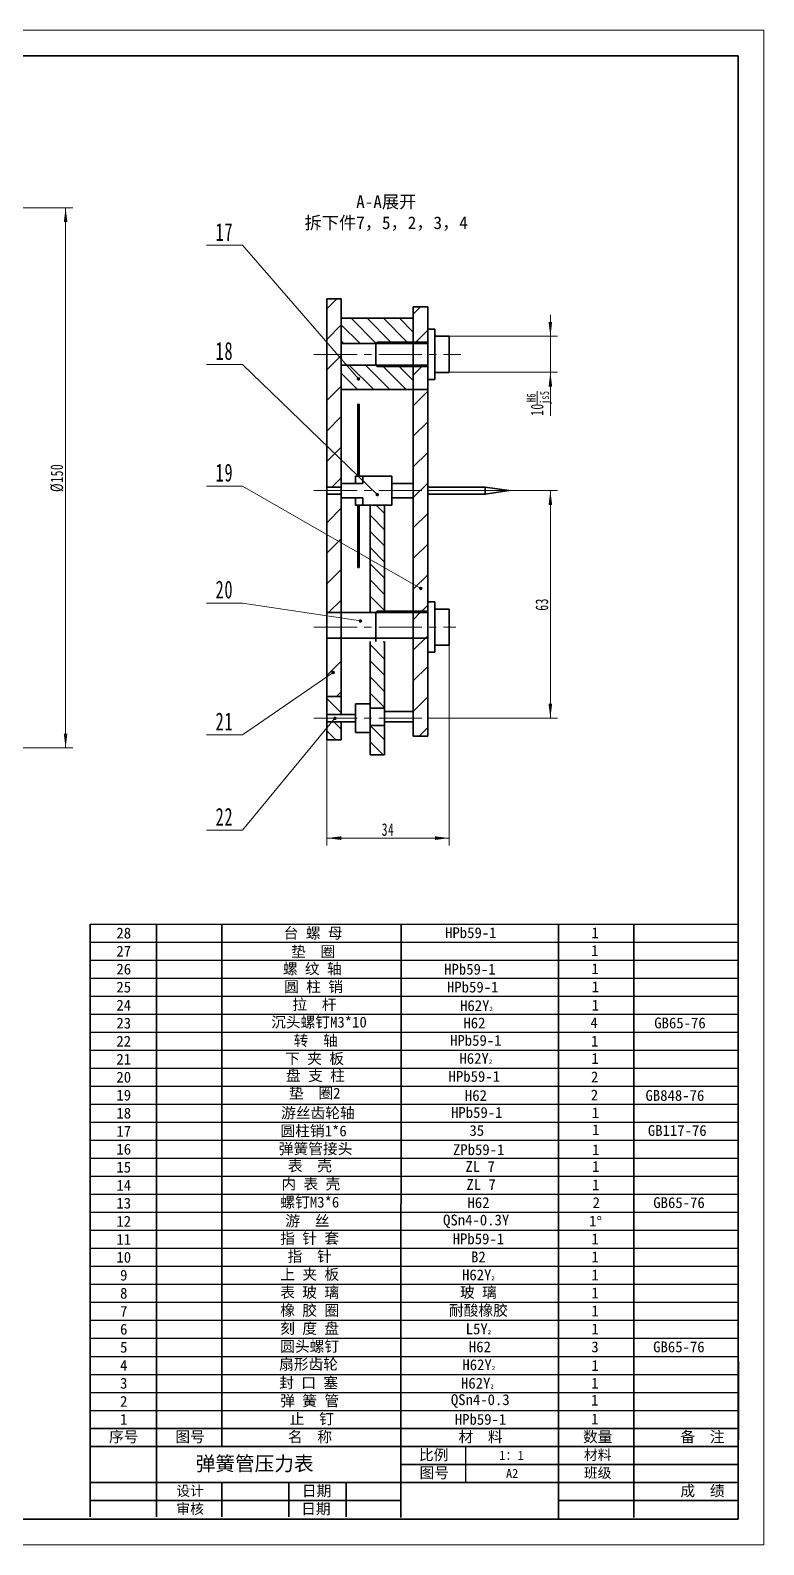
# Paper-space layout 'Gb A2 标题栏' of a CAD drawing. Header units: millimetres. Extents: x 41 to 1080, y 26 to 448.
# Drawn here: x 432.3 to 635.9, y 27.2 to 447.7 of the extents above; entities that cross this region are included whole.
import ezdxf

# ---------------------------------------------------------------- set-up
doc = ezdxf.new("R2010")
doc.units = ezdxf.units.MM
doc.linetypes.add('点画线', pattern=[18, 12, -2, 2, -2])
doc.layers.get('0').update_dxf_attribs({"lineweight": 18})
for name, color, linetype, lineweight in [('2细线层', 3, 'Continuous', 25), ('EB0', 7, 'Continuous', 35), ('中心线层', 1, '点画线', 18), ('剖面线层', 4, 'Continuous', 18), ('尺寸线层', 3, 'Continuous', 18), ('文字', 1, 'Continuous', 18), ('粗实线层', 7, 'Continuous', 35), ('细实线层', 7, 'Continuous', 18)]:
    doc.layers.add(name, color=color, linetype=linetype, lineweight=lineweight)
doc.styles.add('工程字', font='')
doc.styles.add('标准', font='', dxfattribs={"width": 0.667})
doc.styles.get('工程字').set_extended_font_data('宋体')
doc.styles.get('标准').set_extended_font_data('宋体')
doc.dimstyles.new('标准', dxfattribs={"dimtxt": 3.5, "dimasz": 4, "dimexe": 2, "dimexo": 0, "dimtad": 1, "dimdsep": 46, "dimtxsty": '标准', "dimblk": '_CAXARROW', "dimcen": 0, "dimdle": 6, "dimazin": 2, "dimtfac": 0.707107, "dimtdec": 3, "dimtmove": 2, "dimatfit": 3, "dimfxl": 1, "dimfrac": 2, "dimtolj": 1, "dimarcsym": 1})
pattern_1 = [(135, (0, 0), (-2.245064, -2.245064), [])]
pattern_2 = [(45, (0, 0), (-4.24264, 4.24264), [])]

# ---------------------------------------------------------------- blocks, each defined once
blk = doc.blocks.new('6')
for p, q in [((-371.16, 237.22), (223.45, 237.22)), ((223.45, 237.22), (223.45, -183.26)), ((223.45, -183.26), (-371.16, -183.26))]:
    blk.add_line(p, q)
at = {"layer": 'EB0'}
for p, q in [((-349.92, 230.14), (216.37, 230.14)), ((216.37, 230.14), (216.37, -176.18)), ((216.41, -132.3), (216.38, -176.17)), ((216.37, -176.18), (-349.92, -176.18))]:
    blk.add_line(p, q, dxfattribs=at)
at = {"layer": '粗实线层'}
blk.add_line((36.38, -176.17), (216.38, -176.17), dxfattribs=at)
blk = doc.blocks.new('*X22')
at = {"layer": '细实线层', "lineweight": 18}
h = blk.add_hatch(color=0, dxfattribs=at)
edge = h.paths.add_edge_path(flags=0)
edge.add_arc((0, 0), 0.5, 0, 360)
at = {"layer": '细实线层', "color": 0}
for p, q in [((-32.22, 37.1), (-42.22, 37.1)), ((0, 0), (-32.22, 37.1))]:
    blk.add_line(p, q, dxfattribs=at)
at = {"layer": '细实线层', "color": 0, "lineweight": 18, "insert": (-37.22, 38.3), "char_height": 4.972, "width": 17.6, "attachment_point": 8, "line_spacing_factor": 1.15057, "style": '标准'}
blk.add_mtext('\\T1.1;17', dxfattribs=at)
blk = doc.blocks.new('*X23')
at = {"layer": '细实线层', "lineweight": 18}
h = blk.add_hatch(color=0, dxfattribs=at)
edge = h.paths.add_edge_path(flags=0)
edge.add_arc((0, 0), 0.5, 0, 360)
at = {"layer": '细实线层', "color": 0}
for p, q in [((-37.43, 36.13), (-47.43, 36.13)), ((0, 0), (-37.43, 36.13))]:
    blk.add_line(p, q, dxfattribs=at)
at = {"layer": '细实线层', "color": 0, "lineweight": 18, "insert": (-42.43, 37.33), "char_height": 4.972, "width": 17.6, "attachment_point": 8, "line_spacing_factor": 1.15057, "style": '标准'}
blk.add_mtext('\\T1.1;18', dxfattribs=at)
blk = doc.blocks.new('*X24')
at = {"layer": '细实线层', "lineweight": 18}
h = blk.add_hatch(color=0, dxfattribs=at)
edge = h.paths.add_edge_path(flags=0)
edge.add_arc((0, 0), 0.5, 0, 360)
at = {"layer": '细实线层', "color": 0}
for p, q in [((-49.51, 28.39), (-59.51, 28.39)), ((0, 0), (-49.51, 28.39))]:
    blk.add_line(p, q, dxfattribs=at)
at = {"layer": '细实线层', "color": 0, "lineweight": 18, "insert": (-54.51, 29.59), "char_height": 4.972, "width": 17.6, "attachment_point": 8, "line_spacing_factor": 1.15057, "style": '标准'}
blk.add_mtext('\\T1.1;19', dxfattribs=at)
blk = doc.blocks.new('*X25')
at = {"layer": '细实线层', "lineweight": 18}
h = blk.add_hatch(color=0, dxfattribs=at)
edge = h.paths.add_edge_path(flags=0)
edge.add_arc((0, 0), 0.5, 0, 360)
at = {"layer": '细实线层', "color": 0}
for p, q in [((-32.77, 4.99), (-42.77, 4.99)), ((0, 0), (-32.77, 4.99))]:
    blk.add_line(p, q, dxfattribs=at)
at = {"layer": '细实线层', "color": 0, "lineweight": 18, "insert": (-37.77, 6.19), "char_height": 4.944, "width": 17.6, "attachment_point": 8, "line_spacing_factor": 1.15057, "style": '标准'}
blk.add_mtext('\\T1.1;20', dxfattribs=at)
blk = doc.blocks.new('*X26')
at = {"layer": '细实线层', "lineweight": 18}
h = blk.add_hatch(color=0, dxfattribs=at)
edge = h.paths.add_edge_path(flags=0)
edge.add_arc((0, 0), 0.5, 0, 360)
at = {"layer": '细实线层', "color": 0}
for p, q in [((0, 0), (-25.18, -17.27)), ((-25.18, -17.27), (-35.18, -17.27))]:
    blk.add_line(p, q, dxfattribs=at)
at = {"layer": '细实线层', "color": 0, "lineweight": 18, "insert": (-30.18, -16.07), "char_height": 4.972, "width": 17.6, "attachment_point": 8, "line_spacing_factor": 1.15057, "style": '标准'}
blk.add_mtext('\\T1.1;21', dxfattribs=at)
blk = doc.blocks.new('*X27')
at = {"layer": '细实线层', "lineweight": 18}
h = blk.add_hatch(color=0, dxfattribs=at)
edge = h.paths.add_edge_path(flags=0)
edge.add_arc((0, 0), 0.5, 0, 360)
at = {"layer": '细实线层', "color": 0}
for p, q in [((0, 0), (-25.66, -31.01)), ((-25.66, -31.01), (-35.66, -31.01))]:
    blk.add_line(p, q, dxfattribs=at)
at = {"layer": '细实线层', "color": 0, "lineweight": 18, "insert": (-30.66, -29.81), "char_height": 4.944, "width": 17.6, "attachment_point": 8, "line_spacing_factor": 1.15057, "style": '标准'}
blk.add_mtext('\\T1.1;22', dxfattribs=at)
blk = doc.blocks.new('*X36')
at = {"layer": '尺寸线层'}
for points in [[(442.06, 398.43), (442.56, 394.43), (441.56, 394.43)], [(442.06, 248.43), (442.56, 252.43), (441.56, 252.43)]]:
    blk.add_hatch(color=0, dxfattribs=at).paths.add_polyline_path(points, flags=0)
at = {"layer": '尺寸线层', "color": 0}
for p, q in [((382.28, 398.43), (444.06, 398.43)), ((442.06, 398.43), (442.06, 248.43)), ((382.28, 248.43), (444.06, 248.43))]:
    blk.add_line(p, q, dxfattribs=at)
at = {"layer": '尺寸线层', "color": 0, "insert": (439.69, 323.43), "char_height": 3.5, "width": 14.7739, "attachment_point": 5, "rotation": 90, "line_spacing_factor": 1.15057, "style": '标准'}
blk.add_mtext('\\T1.1;%%C150', dxfattribs=at)
blk = doc.blocks.new('_CAXARROW')
blk.add_hatch(color=0).paths.add_polyline_path([(0, 0), (-1, 0.125), (-1, -0.125)], flags=0)
blk = doc.blocks.new('*X41')
at = {"layer": '尺寸线层', "color": 0}
blk.add_line((573, 343.93), (573, 347.49), dxfattribs=at)
at = {"layer": '尺寸线层', "color": 0, "char_height": 3.5, "attachment_point": 1, "rotation": 90, "line_spacing_factor": 1.15057, "style": '标准'}
for s, insert, width in [('\\T1.1;{\\H0.707107x;H6}', (570.11, 344.49), 14.2536), ('\\T1.1;{\\H0.707107x;js5}', (573.84, 343.93), 14.2536), ('\\T1.1;10', (571.25, 340.64), 27.4311)]:
    blk.add_mtext(s, dxfattribs=dict(at, insert=insert, width=width))
blk = doc.blocks.new('*X40')
at = {"layer": '尺寸线层'}
for points in [[(576.69, 362.73), (577.19, 366.73), (576.19, 366.73)], [(576.69, 352.73), (577.19, 348.73), (576.19, 348.73)]]:
    blk.add_hatch(color=0, dxfattribs=at).paths.add_polyline_path(points, flags=0)
at = {"layer": '尺寸线层', "color": 0}
for p, q in [((576.69, 368.73), (576.69, 340.64)), ((548.62, 362.73), (578.69, 362.73)), ((548.62, 352.73), (578.69, 352.73))]:
    blk.add_line(p, q, dxfattribs=at)
blk.add_blockref('*X41', (0, 0), dxfattribs=at)
blk = doc.blocks.new('*X42')
at = {"layer": '尺寸线层'}
for points in [[(576.69, 319.88), (576.19, 315.88), (577.19, 315.88)], [(576.69, 256.71), (576.19, 260.71), (577.19, 260.71)]]:
    blk.add_hatch(color=0, dxfattribs=at).paths.add_polyline_path(points, flags=0)
at = {"layer": '尺寸线层', "color": 0}
for p, q in [((542.62, 319.88), (578.69, 319.88)), ((576.69, 256.71), (576.69, 319.88)), ((542.62, 256.71), (578.69, 256.71))]:
    blk.add_line(p, q, dxfattribs=at)
at = {"layer": '尺寸线层', "color": 0, "insert": (574.34, 288.3), "char_height": 3.5, "width": 7, "attachment_point": 5, "rotation": 90, "line_spacing_factor": 1.15057, "style": '标准'}
blk.add_mtext('\\T1.1;63', dxfattribs=at)
blk = doc.blocks.new('*X43')
at = {"layer": '尺寸线层'}
for points in [[(514.62, 223.4), (518.62, 223.9), (518.62, 222.9)], [(548.62, 223.4), (544.62, 223.9), (544.62, 222.9)]]:
    blk.add_hatch(color=0, dxfattribs=at).paths.add_polyline_path(points, flags=0)
at = {"layer": '尺寸线层', "color": 0}
for p, q in [((548.62, 277.01), (548.62, 221.4)), ((514.62, 250.71), (514.62, 221.4)), ((514.62, 223.4), (548.62, 223.4))]:
    blk.add_line(p, q, dxfattribs=at)
at = {"layer": '尺寸线层', "color": 0, "insert": (531.62, 225.76), "char_height": 3.5, "width": 7, "attachment_point": 5, "line_spacing_factor": 1.15057, "style": '标准'}
blk.add_mtext('\\T1.1;34', dxfattribs=at)

psp = doc.layouts.new('Gb A2 标题栏')

# ---------------------------------------------------------------- hatches: boundary and pattern name
at = {"lineweight": -2}
h = psp.add_hatch(dxfattribs=at)
h.set_pattern_fill('ANSI31', color=4, style=0, pattern_type=0)
h.set_pattern_definition(pattern_1)
h.paths.add_polyline_path([(518.616, 367.726), (518.616, 360.726), (528.216, 360.726), (528.616, 361.126), (538.616, 361.126), (538.616, 361.954), (538.616, 367.726)], flags=0)
h.paths.add_polyline_path([(538.616, 347.954), (538.616, 354.326), (528.616, 354.326), (528.216, 354.726), (518.616, 354.726), (518.616, 347.954)], flags=0)
h = psp.add_hatch(dxfattribs=at)
h.set_pattern_fill('ANSI31', color=4, style=0, pattern_type=0)
h.set_pattern_definition(pattern_1)
h.paths.add_polyline_path([(518.616, 255.714), (514.616, 255.714), (514.616, 250.714), (518.616, 250.714)], flags=0)
h.paths.add_polyline_path([(518.616, 262.714), (514.616, 262.714), (514.616, 257.714), (518.616, 257.714)], flags=0)
h.paths.add_polyline_path([(530.616, 315.882), (526.616, 315.882), (526.616, 286.007), (530.616, 286.007)], flags=0)
h.paths.add_polyline_path([(530.616, 278.007), (526.616, 278.007), (526.616, 274.882), (530.616, 274.882)], flags=0)
h.paths.add_polyline_path([(526.616, 259.526), (530.616, 259.526), (530.616, 274.882), (526.616, 274.882)], flags=0)
h = psp.add_hatch(dxfattribs=at)
h.set_pattern_fill('ANSI31', color=4, style=0, pattern_type=0)
h.set_pattern_definition(pattern_1)
h.paths.add_polyline_path([(530.616, 254.714), (526.616, 254.714), (526.616, 246.526), (530.616, 246.526)], flags=0)
at = {"layer": '剖面线层', "lineweight": -2}
h = psp.add_hatch(dxfattribs=at)
h.set_pattern_fill('无图案', color=4, scale=6, angle=45, style=0, pattern_type=0)
h.set_pattern_definition(pattern_2)
h.paths.add_polyline_path([(518.616, 373.115), (514.616, 373.115), (514.616, 357.726), (518.616, 357.726), (518.616, 360.726)], flags=0)
h.paths.add_polyline_path([(518.616, 357.726), (514.616, 357.726), (514.616, 320.882), (518.616, 320.882), (518.616, 321.882)], flags=0)
h.paths.add_polyline_path([(518.616, 318.882), (514.616, 318.882), (514.616, 286.007), (518.616, 286.007)], flags=0)
h.paths.add_polyline_path([(518.616, 274.882), (514.616, 274.882), (514.616, 262.714), (518.616, 262.714)], flags=0)
h = psp.add_hatch(dxfattribs=at)
h.set_pattern_fill('无图案', color=4, scale=6, angle=45, style=0, pattern_type=0)
h.set_pattern_definition(pattern_2)
h.paths.add_polyline_path([(538.616, 361.954), (538.616, 361.126), (542.616, 361.126), (542.616, 364.726), (542.616, 370.926), (538.616, 370.926)], flags=0)
h.paths.add_polyline_path([(538.616, 347.954), (542.616, 347.954), (542.616, 354.326), (538.616, 354.326)], flags=0)
h = psp.add_hatch(dxfattribs=at)
h.set_pattern_fill('无图案', color=4, scale=6, angle=45, style=0, pattern_type=0)
h.set_pattern_definition(pattern_2)
h.paths.add_polyline_path([(542.616, 347.954), (538.616, 347.954), (538.616, 319.882), (542.616, 319.882), (542.616, 331.714)], flags=0)
h.paths.add_polyline_path([(542.616, 282.007), (538.616, 282.007), (538.616, 274.882), (542.616, 274.882)], flags=0)
h.paths.add_polyline_path([(542.616, 274.882), (538.616, 274.882), (538.616, 256.714), (542.616, 256.714)], flags=0)
h.paths.add_polyline_path([(542.616, 256.714), (538.616, 256.714), (538.616, 251.714), (542.616, 251.714)], flags=0)
h.paths.add_polyline_path([(542.616, 286.007), (538.616, 286.007), (538.616, 282.007), (542.616, 282.007)], flags=0)
h.paths.add_polyline_path([(538.616, 286.407), (542.616, 286.407), (542.616, 319.882), (538.616, 319.882)], flags=0)

# ---------------------------------------------------------------- linework, layer by layer
at = {"lineweight": 35}
for p, q in [((514.616, 250.714), (514.616, 373.115)), ((514.616, 373.115), (518.616, 373.115)), ((518.616, 262.714), (518.616, 373.115)), ((542.616, 370.926), (538.616, 370.926)), ((538.616, 370.926), (538.616, 361.954)), ((542.616, 361.954), (542.616, 370.926)), ((518.616, 367.726), (538.616, 367.726)), ((538.616, 361.954), (538.616, 361.126)), ((542.616, 357.726), (542.616, 364.726)), ((542.616, 364.726), (544.616, 364.726)), ((542.616, 347.954), (542.616, 361.954)), ((544.616, 364.726), (544.616, 362.726)), ((544.616, 362.726), (548.616, 362.726)), ((544.616, 362.726), (544.616, 352.726)), ((548.616, 362.726), (548.616, 352.726)), ((538.616, 360.726), (518.616, 360.726)), ((518.616, 360.726), (518.616, 354.726)), ((528.216, 360.726), (528.616, 361.126)), ((528.616, 360.726), (528.216, 360.726)), ((528.216, 360.726), (528.216, 354.726)), ((538.616, 361.126), (528.616, 361.126)), ((538.616, 361.126), (542.616, 361.126)), ((538.616, 360.726), (538.616, 354.726)), ((538.616, 357.726), (538.616, 360.726)), ((538.616, 360.726), (542.616, 360.726)), ((518.616, 354.726), (538.616, 354.726)), ((528.616, 354.726), (528.216, 354.726)), ((528.216, 354.726), (528.616, 354.326)), ((542.616, 354.326), (528.616, 354.326)), ((538.616, 354.726), (542.616, 354.726)), ((538.616, 354.326), (538.616, 347.954)), ((542.616, 354.726), (542.616, 354.326)), ((544.616, 350.726), (542.616, 350.726)), ((548.616, 352.726), (544.616, 352.726)), ((544.616, 352.726), (544.616, 350.726)), ((518.616, 343.954), (518.616, 347.954)), ((518.616, 347.954), (538.616, 347.954)), ((523.616, 347.954), (523.216, 347.954)), ((530.616, 347.954), (526.616, 347.954)), ((528.616, 347.954), (528.216, 347.954)), ((542.616, 347.954), (538.616, 347.954)), ((538.616, 347.954), (538.616, 347.554)), ((538.616, 347.554), (538.616, 286.407)), ((542.616, 331.714), (542.616, 347.954)), ((523.216, 323.882), (523.216, 343.954)), ((523.616, 323.882), (523.616, 343.954)), ((542.616, 286.407), (542.616, 331.714)), ((524.616, 323.882), (522.616, 323.882)), ((522.616, 323.882), (522.616, 321.882)), ((522.616, 323.882), (523.216, 323.882)), ((523.216, 323.882), (523.616, 323.882)), ((524.616, 321.882), (524.616, 323.882)), ((524.616, 323.882), (532.616, 323.882)), ((532.616, 323.882), (532.616, 319.882)), ((518.616, 320.882), (514.616, 320.882)), ((518.616, 320.882), (518.616, 321.882)), ((518.616, 321.882), (524.616, 321.882)), ((518.616, 319.882), (518.616, 320.882)), ((532.616, 321.882), (538.616, 321.882)), ((532.616, 319.882), (532.616, 315.882)), ((538.616, 321.882), (538.616, 317.882)), ((542.616, 320.882), (558.616, 320.882)), ((558.616, 320.882), (558.616, 318.882)), ((558.616, 320.882), (565.216, 319.882)), ((565.216, 319.882), (558.616, 318.882)), ((514.616, 318.882), (518.616, 318.882)), ((524.616, 317.882), (518.616, 317.882)), ((522.616, 317.882), (522.616, 315.882)), ((522.616, 315.882), (524.616, 315.882)), ((522.616, 315.882), (523.216, 315.882)), ((523.216, 315.882), (523.216, 298.526)), ((523.616, 298.526), (523.616, 315.882)), ((524.616, 315.882), (524.616, 317.882)), ((532.616, 315.882), (524.616, 315.882)), ((526.616, 315.882), (526.616, 286.007)), ((530.616, 286.007), (530.616, 315.882)), ((538.616, 317.882), (532.616, 317.882)), ((542.616, 318.882), (558.616, 318.882)), ((523.216, 298.526), (523.616, 298.526)), ((518.616, 286.007), (514.616, 286.007)), ((518.616, 282.007), (518.616, 286.007)), ((518.616, 286.007), (538.616, 286.007)), ((528.216, 286.007), (528.616, 286.407)), ((528.616, 286.007), (528.216, 286.007)), ((528.216, 286.007), (528.216, 278.007)), ((538.616, 286.407), (528.616, 286.407)), ((538.616, 286.407), (542.616, 286.407)), ((538.616, 286.407), (538.616, 277.607)), ((538.616, 286.007), (542.616, 286.007)), ((542.616, 286.407), (542.616, 289.007)), ((542.616, 289.007), (544.616, 289.007)), ((542.616, 286.407), (542.616, 286.007)), ((542.616, 251.714), (542.616, 286.007)), ((542.616, 282.007), (542.616, 286.007)), ((544.616, 289.007), (544.616, 287.007)), ((544.616, 287.007), (548.616, 287.007)), ((544.616, 287.007), (544.616, 277.007)), ((548.616, 287.007), (548.616, 277.007)), ((518.616, 274.882), (518.616, 281.882)), ((518.616, 278.882), (514.616, 278.882)), ((518.616, 274.882), (518.616, 278.882)), ((518.616, 278.882), (542.616, 278.882)), ((526.616, 278.007), (526.616, 246.526)), ((530.616, 246.526), (530.616, 278.007)), ((538.616, 277.607), (538.616, 251.714)), ((544.616, 275.007), (542.616, 275.007)), ((548.616, 277.007), (544.616, 277.007)), ((544.616, 277.007), (544.616, 275.007)), ((518.616, 262.714), (514.616, 262.714)), ((518.616, 257.714), (518.616, 262.714)), ((526.616, 260.714), (522.616, 260.714)), ((522.616, 260.714), (522.616, 257.714)), ((526.616, 252.714), (526.616, 260.714)), ((518.616, 257.714), (514.616, 257.714)), ((522.616, 257.714), (518.616, 257.714)), ((522.616, 257.714), (522.616, 255.714)), ((530.616, 259.526), (526.616, 259.526)), ((530.616, 258.526), (530.616, 259.526)), ((530.616, 258.526), (538.616, 258.526)), ((530.616, 256.714), (530.616, 255.714)), ((518.616, 255.714), (514.616, 255.714)), ((518.616, 250.714), (518.616, 255.714)), ((518.616, 255.714), (522.616, 255.714)), ((522.616, 255.714), (522.616, 252.714)), ((522.616, 252.714), (526.616, 252.714)), ((530.616, 254.714), (526.616, 254.714)), ((530.616, 255.714), (538.616, 255.714)), ((530.616, 255.714), (530.616, 254.714)), ((538.616, 255.714), (538.616, 251.714)), ((514.616, 250.714), (518.616, 250.714)), ((538.616, 251.714), (542.616, 251.714)), ((526.616, 246.526), (530.616, 246.526))]:
    psp.add_line(p, q, dxfattribs=at)
at = {"layer": '2细线层'}
for p, q in [((448.918, 199.524), (628.918, 199.524)), ((448.918, 194.524), (628.918, 194.524)), ((448.918, 189.524), (628.918, 189.524)), ((448.918, 184.524), (628.918, 184.524)), ((448.918, 179.524), (628.918, 179.524)), ((448.918, 174.524), (628.918, 174.524)), ((448.918, 169.524), (628.918, 169.524)), ((448.918, 164.524), (628.918, 164.524)), ((448.918, 159.524), (628.918, 159.524)), ((448.918, 154.524), (628.918, 154.524)), ((448.918, 149.524), (628.918, 149.524)), ((448.918, 144.524), (628.918, 144.524)), ((448.918, 139.524), (628.918, 139.524)), ((448.918, 134.524), (628.918, 134.524)), ((448.918, 129.524), (628.918, 129.524)), ((448.918, 124.524), (628.938, 124.524)), ((448.918, 119.524), (628.938, 119.524)), ((448.918, 114.524), (628.938, 114.524)), ((448.918, 109.524), (628.938, 109.524)), ((448.918, 104.524), (628.938, 104.524)), ((448.918, 99.524), (628.938, 99.524)), ((448.918, 94.524), (628.938, 94.524)), ((448.918, 89.524), (628.938, 89.524)), ((448.918, 84.524), (628.938, 84.524)), ((448.918, 79.524), (628.938, 79.524)), ((448.918, 74.524), (628.918, 74.524)), ((448.918, 69.524), (628.938, 69.524)), ((448.918, 64.524), (628.918, 64.524)), ((553.138, 54.524), (553.138, 44.524)), ((608.938, 54.524), (616.938, 54.524))]:
    psp.add_line(p, q, dxfattribs=at)
at = {"layer": '中心线层'}
for p, q in [((511.016, 357.726), (551.816, 357.726)), ((511.016, 319.882), (565.216, 319.882)), ((511.016, 282.007), (550.436, 282.007)), ((511.016, 256.714), (544.725, 256.714))]:
    psp.add_line(p, q, dxfattribs=at)
at = {"layer": '粗实线层'}
for p, q in [((448.918, 199.524), (448.918, 34.984)), ((467.288, 199.524), (467.288, 34.984)), ((485.438, 199.524), (485.438, 54.524)), ((535.298, 199.524), (535.198, 44.294)), ((578.938, 199.524), (578.938, 34.524)), ((599.828, 199.294), (599.828, 34.754)), ((448.918, 59.524), (628.918, 59.524)), ((448.918, 54.524), (628.918, 54.524)), ((535.201, 49.524), (553.138, 49.524)), ((553.138, 49.524), (628.918, 49.524)), ((448.918, 44.524), (546.938, 44.524)), ((485.438, 44.524), (485.438, 34.984)), ((504.068, 44.524), (504.068, 34.984)), ((519.988, 44.524), (519.988, 34.984)), ((535.198, 44.294), (535.198, 34.754)), ((546.938, 44.524), (558.938, 44.524)), ((558.938, 44.524), (566.938, 44.524)), ((566.938, 44.524), (578.938, 44.524)), ((578.938, 44.524), (628.918, 44.524)), ((628.918, 44.524), (578.938, 44.524)), ((535.198, 39.524), (448.918, 39.524)), ((628.918, 39.524), (578.938, 39.524))]:
    psp.add_line(p, q, dxfattribs=at)

# ---------------------------------------------------------------- block references
at = {"layer": '文字', "color": 6}
psp.add_blockref('6', (412.496, 210.48), dxfattribs=at)
at = {"layer": '细实线层', "color": 6}
for name, p in [('*X22', (523.399, 350.916)), ('*X23', (528.613, 318.775)), ('*X24', (540.693, 292.735)), ('*X25', (523.949, 283.693)), ('*X26', (516.361, 269.388)), ('*X27', (516.843, 256.665))]:
    psp.add_blockref(name, p, dxfattribs=at)

# ---------------------------------------------------------------- texts
at = {"layer": '2细线层', "attachment_point": 5}
for s, insert, char_height, width in [('{\\fFangSong|b0|i0|c134|p2;序号}', (458.208, 57.024), 3, 10), ('{\\fFangSong|b0|i0|c134|p2;图号}', (476.638, 57.024), 3, 10), ('{\\fFangSong|b0|i0|c134|p2;材  料}', (557.298, 57.024), 3, 20), ('{\\fFangSong|b0|i0|c134|p2;数量}', (589.838, 57.024), 3, 10), ('{\\fFangSong|b0|i0|c134|p2;备  注}', (618.938, 57.024), 3, 20), ('{\\fFangSong|b0|i0|c134|p2;比例}', (544.288, 52.024), 3, 10), ('1{\\fFangSong|b0|i0|c134|p2;：}1', (565.898, 52.024), 2.5, 19.95439), ('{\\fFangSong|b0|i0|c134|p2;材料}', (589.838, 52.024), 2.8, 8), ('{\\fFangSong|b0|i0|c134|p2;图号}', (544.458, 47.024), 3, 10), ('A2', (566.068, 47.024), 2.5, 19.95439), ('{\\fFangSong|b0|i0|c134|p2;班级}', (589.838, 47.024), 2.8, 8), ('{\\fFangSong|b0|i0|c134|p2;设计}', (476.638, 42.024), 2.8, 8), ('{\\fFangSong|b0|i0|c134|p2;日期}', (511.768, 42.024), 3, 8), ('{\\fFangSong|b0|i0|c134|p2;成  绩}', (618.938, 42.024), 3, 20), ('{\\fFangSong|b0|i0|c134|p2;审核}', (476.638, 37.024), 2.8, 8), ('{\\fFangSong|b0|i0|c134|p2;日期}', (511.568, 37.024), 3, 8)]:
    psp.add_mtext(s, dxfattribs=dict(at, insert=insert, char_height=char_height, width=width))
at = {"layer": '2细线层', "color": 0, "insert": (494.568, 49.524), "char_height": 4, "width": 40, "attachment_point": 5}
psp.add_mtext('{\\fFangSong|b0|i0|c134|p2;弹簧管压力表}', dxfattribs=at)
at = {"layer": '尺寸线层', "lineweight": 35, "insert": (531.103, 401.842), "char_height": 3.5, "attachment_point": 2, "style": '工程字'}
psp.add_mtext_dynamic_manual_height_columns('\\pxqc;A-A展开\\P拆下件7，5，2，3，4\\P\\pq*;', width=124.20324, gutter_width=35, heights=[0], dxfattribs=at)
at = {"layer": '文字', "color": 3, "char_height": 3, "attachment_point": 5}
for s, insert, width in [('28', (458.208, 197.024), 10), ('{\\fFangSong|b0|i0|c134|p2;台 螺 母}', (510.819, 196.9), 20), ('HPb59-1', (554.595, 197.11), 20), ('1', (589.115, 197.103), 10), ('27', (458.208, 192.024), 10), ('{\\fFangSong|b0|i0|c134|p2;垫  圈}', (510.819, 191.747), 20), ('1', (589.013, 192.178), 10), ('26', (458.208, 187.024), 10), ('{\\fFangSong|b0|i0|c134|p2;螺 纹 轴}', (510.562, 186.98), 20), ('HPb59-1', (554.337, 186.98), 20), ('1', (589.137, 187.157), 10), ('25', (458.208, 182.024), 10), ('{\\fFangSong|b0|i0|c134|p2;圆 柱 销}', (510.929, 182.015), 20), ('HPb59-1', (555.124, 182.015), 20), ('1', (589.191, 182.116), 10), ('24', (458.208, 177.024), 10), ('{\\fFangSong|b0|i0|c134|p2;拉  杆}', (511.188, 177.052), 20), ('H62Y{\\H0.4x;2}', (556.163, 176.88), 20), ('1', (589.197, 177.026), 10), ('23', (458.208, 172.024), 10), ('{\\fFangSong|b0|i0|c134|p2;沉头螺钉}M3*10', (512.42, 172.153), 33.02435), ('H62', (555.595, 172.067), 20), ('4', (588.838, 172.169), 10), ('GB65-76', (612.688, 172.067), 20), ('22', (458.208, 167.024), 10), ('{\\fFangSong|b0|i0|c134|p2;转  轴}', (511.535, 167.042), 20), ('HPb59-1', (555.987, 167.213), 20), ('1', (588.988, 167.036), 10), ('{\\fFangSong|b0|i0|c134|p2;下 夹 板}', (511.192, 162.042), 20), ('21', (458.208, 162.024), 10), ('H62Y{\\H0.4x;2}', (555.987, 162.213), 20), ('1', (589.09, 162.213), 10), ('20', (458.208, 157.024), 10), ('{\\fFangSong|b0|i0|c134|p2;盘 支 柱}', (511.449, 157.299), 20), ('HPb59-1', (555.567, 157.213), 20), ('2', (588.988, 157.112), 10), ('19', (458.208, 152.024), 10), ('{\\fFangSong|b0|i0|c134|p2;垫  圈2}', (511.247, 152.434), 20), ('H62', (556.019, 151.937), 20), ('2', (588.944, 152.089), 10), ('GB848-76', (611.279, 151.937), 20), ('18', (458.208, 147.024), 10), ('{\\fFangSong|b0|i0|c134|p2;游丝齿轮轴}', (512.14, 146.952), 22.41671), ('HPb59-1', (556.25, 147.209), 20), ('1', (589.239, 147.158), 10), ('17', (458.208, 142.024), 10), ('{\\fFangSong|b0|i0|c134|p2;圆柱销1*6}', (510.932, 141.952), 20), ('35', (556.25, 142.209), 20), ('1', (589.315, 142.437), 10), ('GB117-76', (611.93, 142.209), 20), ('{\\fFangSong|b0|i0|c134|p2;弹簧管接头}', (511.48, 137.009), 33.1442), ('16', (458.208, 137.024), 10), ('ZPb59-1', (556.78, 136.881), 20), ('1', (589.32, 136.881), 10), ('15', (458.208, 132.024), 10), ('{\\fFangSong|b0|i0|c134|p2;表  壳}', (509.92, 132.242), 20), ('ZL 7', (557.2, 132.242), 20), ('1', (589.32, 132.242), 10), ('14', (458.208, 127.024), 10), ('{\\fFangSong|b0|i0|c134|p2;内 表 壳}', (510.177, 127.218), 20), ('ZL 7', (557.457, 127.218), 20), ('1', (589.298, 127.142), 10), ('13', (458.208, 122.024), 10), ('{\\fFangSong|b0|i0|c134|p2;螺钉M3*6}', (509.882, 122.178), 20), ('H62', (556.742, 122.178), 20), ('2', (589.46, 122.204), 10), ('GB65-76', (612.422, 122.178), 20), ('12', (458.208, 117.024), 10), ('{\\fFangSong|b0|i0|c134|p2;游  丝}', (509.221, 117), 20), ('QSn4-0.3Y', (556.081, 117), 20), ('1{\\farial|b0|i0|c134|p2;\\H0.9583x;%%D}', (589.255, 117.076), 10), ('{\\fFangSong|b0|i0|c134|p2;指 针 套}', (509.846, 112.133), 20), ('HPb59-1', (556.706, 112.133), 20), ('1', (589.086, 112.133), 10), ('11', (458.208, 112.024), 10), ('10', (458.208, 107.024), 10), ('{\\fFangSong|b0|i0|c134|p2;指  针}', (509.846, 107.133), 20), ('B2', (556.706, 107.133), 20), ('1', (589.086, 107.133), 10), ('9', (458.208, 102.024), 10), ('{\\fFangSong|b0|i0|c134|p2;上 夹 板}', (509.846, 102.133), 20), ('H62Y{\\H0.4x;2}', (556.706, 102.133), 20), ('1', (589.086, 102.133), 10), ('8', (458.208, 97.024), 10), ('{\\fFangSong|b0|i0|c134|p2;表 玻 璃}', (509.846, 97.133), 20), ('{\\fFangSong|b0|i0|c134|p2;玻 璃}', (556.706, 97.133), 20), ('1', (589.086, 97.133), 10), ('7', (458.208, 92.024), 10), ('{\\fFangSong|b0|i0|c134|p2;橡 胶 圈}', (509.846, 92.133), 20), ('{\\fFangSong|b0|i0|c134|p2;耐酸橡胶}', (556.706, 92.133), 20), ('1', (589.086, 92.133), 10), ('6', (458.208, 87.024), 10), ('{\\fFangSong|b0|i0|c134|p2;刻 度 盘}', (509.846, 87.133), 20), ('L5Y{\\H0.4x;2}', (556.706, 87.133), 20), ('1', (589.086, 87.133), 10), ('{\\fFangSong|b0|i0|c134|p2;圆头螺钉}', (509.846, 82.133), 20), ('5', (458.208, 82.024), 10), ('H62', (557.126, 82.133), 20), ('3', (589.086, 82.133), 10), ('GB65-76', (612.386, 82.133), 20), ('4', (458.208, 77.024), 10), ('{\\fFangSong|b0|i0|c134|p2;扇形齿轮}', (509.522, 77.168), 20), ('H62Y{\\H0.4x;2}', (556.802, 77.168), 20), ('1', (589.105, 76.977), 10), ('3', (458.208, 72.024), 10), ('{\\fFangSong|b0|i0|c134|p2;封 口 塞}', (509.562, 72.04), 20), ('H62Y{\\H0.4x;2}', (556.422, 72.04), 20), ('1', (589.068, 72.078), 10), ('2', (458.208, 67.024), 10), ('{\\fFangSong|b0|i0|c134|p2;弹 簧 管}', (509.847, 67.031), 20), ('QSn4-0.3', (557.221, 67.117), 20), ('1', (589.011, 67.364), 10), ('1', (458.208, 62.024), 10), ('{\\fFangSong|b0|i0|c134|p2;止  钉}', (510.438, 62.024), 20), ('HPb59-1', (557.298, 61.994), 20), ('1', (589.038, 62.139), 10), ('{\\fFangSong|b0|i0|c134|p2;名  称}', (509.938, 57.024), 20)]:
    psp.add_mtext(s, dxfattribs=dict(at, insert=insert, width=width))

# ---------------------------------------------------------------- dimensions: what is measured, and where the dimension line sits
at = {"layer": '尺寸线层', "color": 3}
dim = psp.add_linear_dim(base=(442.06, 248.432), p1=(382.283, 398.432), p2=(382.283, 248.432), angle=270, dimstyle='标准', override={"dimpost": '%%C<>', "dimsah": 1, "dimtfac": 1, "dimtfill": 1, "dimtzin": 8}, dxfattribs=at)
dim.commit()
dim.dimension.update_dxf_attribs({"geometry": '*X36', "text_midpoint": (439.694, 323.432)})
dim = psp.add_linear_dim(base=(576.695, 352.726), p1=(548.616, 362.726), p2=(548.616, 352.726), angle=270, text='\\A1;10\\H0.707107x;\\SH6/js5;\\H1.41421x;', dimstyle='标准', override={"dimsah": 1, "dimtfac": 1, "dimtfill": 1, "dimtolj": 0, "dimtzin": 8}, dxfattribs=at)
dim.commit()
dim.dimension.update_dxf_attribs({"geometry": '*X40', "text_midpoint": (572.996, 344.064), "dimtype": 160})
dim = psp.add_linear_dim(base=(576.695, 319.882), p1=(542.616, 256.714), p2=(542.616, 319.882), angle=90, text='63', dimstyle='标准', override={"dimsah": 1, "dimtfac": 1, "dimtfill": 1, "dimtzin": 8}, dxfattribs=at)
dim.commit()
dim.dimension.update_dxf_attribs({"geometry": '*X42', "text_midpoint": (574.339, 288.298)})
dim = psp.add_linear_dim(base=(548.616, 223.405), p1=(514.616, 250.714), p2=(548.616, 277.007), dimstyle='标准', override={"dimsah": 1, "dimtfill": 1, "dimtzin": 8}, dxfattribs=at)
dim.commit()
dim.dimension.update_dxf_attribs({"geometry": '*X43', "text_midpoint": (531.616, 225.76)})

doc.saveas('drawing.dxf')
